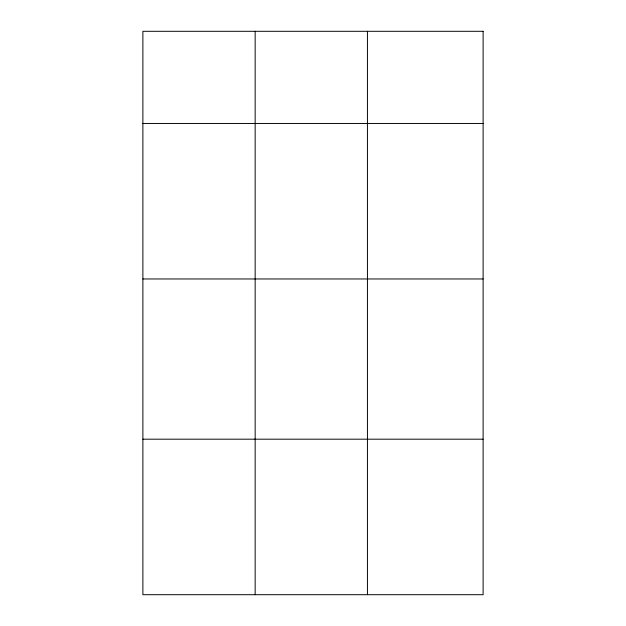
<?xml version="1.0" encoding="UTF-8"?>
<svg xmlns="http://www.w3.org/2000/svg" width="626" height="626" viewBox="0 0 626 626"><rect width="100%" height="100%" fill="white"/><g stroke="black" fill="none" stroke-linecap="round" stroke-linejoin="round"><path stroke-width="0.94" d="M142.885 123.455L483.115 123.455M142.885 278.969L483.115 278.969M142.885 439.186L483.115 439.186M367.439 31.3L367.439 594.7M255.158 31.3L255.158 594.7M483.115 31.3L142.885 31.3L142.885 594.7L483.115 594.7L483.115 31.3"/></g></svg>
